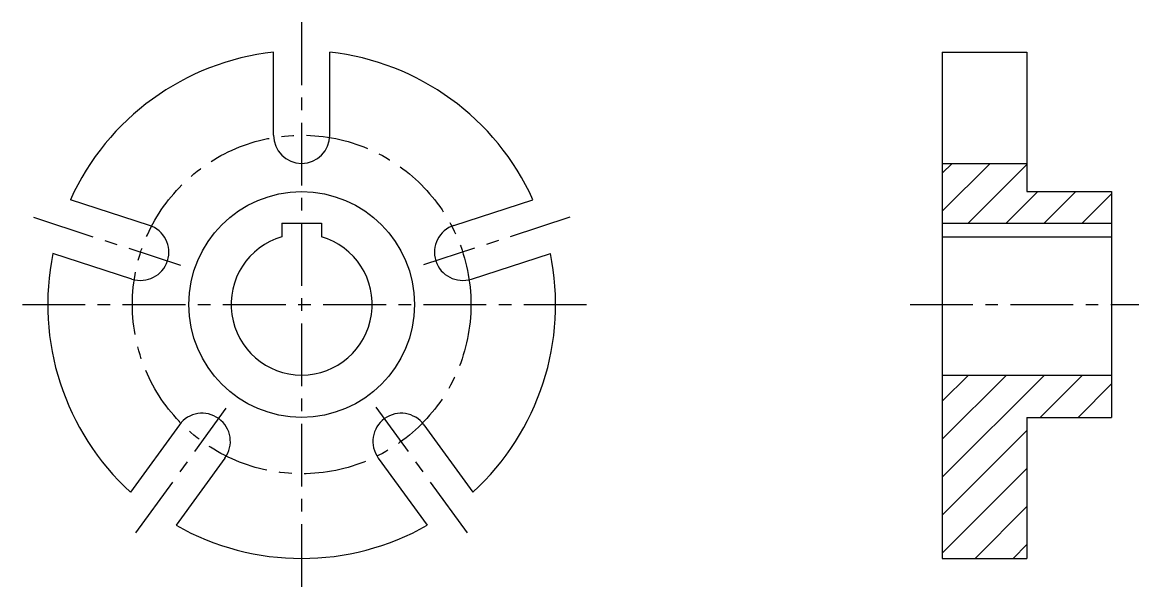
# Model space of a CAD drawing. Header units: millimetres. Extents: x -73 to 323, y 63 to 263.
import ezdxf

# ---------------------------------------------------------------- set-up
doc = ezdxf.new("R2010")
doc.units = ezdxf.units.MM
doc.header["$LTSCALE"] = 0.7
doc.linetypes.add('CENTER', pattern=[50.8, 31.75, -6.35, 6.35, -6.35])
doc.layers.add('点画线', color=1, linetype='CENTER')
doc.layers.add('细实线', color=5, linetype='Continuous')

msp = doc.modelspace()

# ---------------------------------------------------------------- hatches: boundary and pattern name
at = {"layer": '细实线'}
h = msp.add_hatch(dxfattribs=at)
h.set_pattern_fill('ANSI31', color=256, scale=3, style=0)
h.set_pattern_definition([(45, (33.498, 3.46), (-6.7352, 6.7352), [])])
h.paths.add_polyline_path([(253.5, 213.46), (253.5, 192.26), (313.5, 192.26), (313.5, 203.46), (283.5, 203.46), (283.5, 213.46)])
h.paths.add_polyline_path([(253.5, 73.46), (283.5, 73.46), (283.5, 123.46), (313.5, 123.46), (313.5, 138.46), (253.5, 138.46)])

# ---------------------------------------------------------------- linework, layer by layer
for p, q in [((16.43, 223.46), (16.43, 252.9)), ((36.43, 223.46), (36.43, 252.9)), ((253.5, 252.9), (283.5, 252.9)), ((253.5, 252.9), (253.5, 73.46)), ((283.5, 252.9), (283.5, 203.46)), ((253.5, 213.46), (283.5, 213.46)), ((283.5, 203.46), (313.5, 203.46)), ((313.5, 203.46), (313.5, 123.46)), ((-27.55, 191.51), (-55.55, 200.61)), ((80.4, 191.51), (108.4, 200.61)), ((19.43, 192.26), (19.43, 187.46)), ((19.43, 192.26), (33.43, 192.26)), ((33.43, 192.26), (33.43, 187.46)), ((253.5, 192.26), (313.5, 192.26)), ((253.5, 187.46), (313.5, 187.46)), ((-33.73, 172.49), (-61.73, 181.59)), ((86.58, 172.49), (114.58, 181.59)), ((253.5, 138.46), (313.5, 138.46)), ((283.5, 123.46), (313.5, 123.46)), ((283.5, 123.46), (283.5, 73.46)), ((-16.93, 120.8), (-34.24, 96.98)), ((69.78, 120.8), (87.09, 96.98)), ((-0.75, 109.04), (-18.06, 85.22)), ((53.6, 109.04), (70.91, 85.22)), ((253.5, 73.46), (283.5, 73.46))]:
    msp.add_line(p, q)
msp.add_circle((26.43, 163.46), 40)
for centre, radius, start, end in [((26.43, 163.46), 90, 96.3794, 155.6206), ((26.43, 163.46), 90, 24.3794, 83.6206), ((26.43, 223.46), 10, 180, 0), ((-30.64, 182), 10, 252, 72), ((83.49, 182), 10, 108, 288), ((26.43, 163.46), 25, 106.2602, 73.7398), ((26.43, 163.46), 90, 168.3794, 227.6206), ((26.43, 163.46), 90, 312.3794, 11.6206), ((-8.84, 114.92), 10, 324, 144), ((61.69, 114.92), 10, 36, 216), ((26.43, 163.46), 90, 240.3794, 299.6206)]:
    msp.add_arc(centre, radius, start, end)
at = {"layer": '点画线'}
for p, q in [((26.43, 263.46), (26.43, 63.46)), ((-68.68, 194.36), (-16.55, 177.43)), ((121.53, 194.36), (69.59, 177.49)), ((-72.58, 163.46), (127.56, 163.46)), ((242.11, 163.46), (323.11, 163.46)), ((-32.35, 82.56), (-0.29, 126.68)), ((85.21, 82.56), (52.84, 127.1))]:
    msp.add_line(p, q, dxfattribs=at)
msp.add_circle((26.43, 163.46), 60, dxfattribs=at)

doc.saveas('drawing.dxf')
